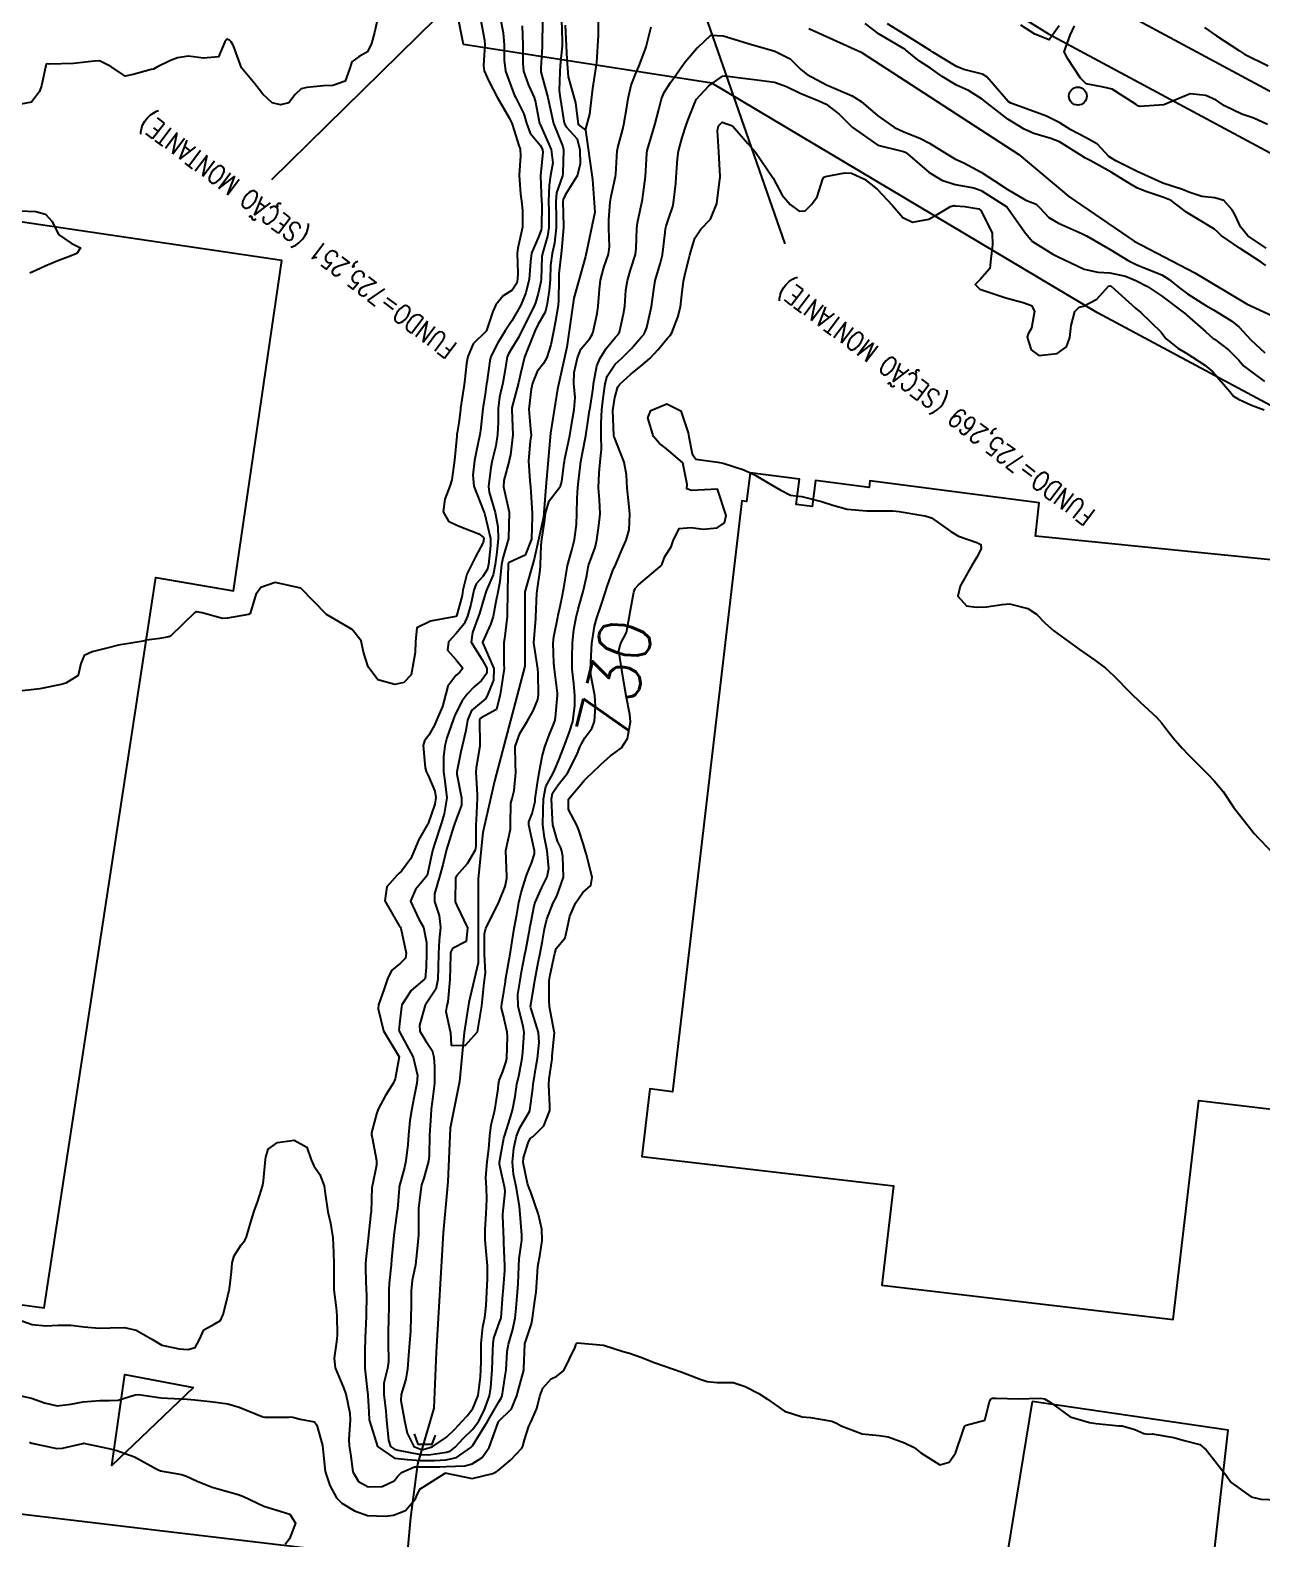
# Model space of a CAD drawing. Header units: metres. Extents: x 307586 to 320046, y 7427249 to 7434250.
# Drawn here: x 314565.5 to 314660.3, y 7431974.1 to 7432090.3 of the extents above; entities that cross this region are included whole.
import ezdxf
from ezdxf.enums import TextEntityAlignment as Align

# ---------------------------------------------------------------- set-up
doc = ezdxf.new("R2010")
doc.units = ezdxf.units.M
doc.header["$MEASUREMENT"] = 0
doc.linetypes.add('CONTINUO', pattern=[0])
for name, color, linetype in [('Cotas', 45, 'Continuous'), ('Curvas de Nivel 1m', 11, 'Continuous'), ('Curvas de Nivel 5m', 15, 'Continuous'), ('Divisa', 42, 'FENCELINE2'), ('Edificações', 30, 'Continuous'), ('Hidrografia', 140, 'Continuous'), ('Linha Férrea', 20, 'Continuous'), ('Pontes_Viadutos_Tubos', 190, 'Continuous'), ('Postes', 20, 'Continuous'), ('TEXTO', 45, 'Continuous'), ('Vias Primárias', 230, 'Continuous')]:
    doc.layers.add(name, color=color, linetype=linetype)
doc.styles.add('ROMANS', font='romans', dxfattribs={"height": 0.2})
doc.styles.add('Style-STANDARD', font='STANDARD.shx')
doc.linetypes.add('FENCELINE2', pattern='A,0.25,-0.1,[132,ltypeshp.shx,S=0.1,R=0,X=-0.1,Y=0],-0.1,1', length=1.45)

msp = doc.modelspace()

# ---------------------------------------------------------------- linework, layer by layer
at = {"layer": 'Curvas de Nivel 1m', "flags": 128}
for points, elevation in [([(314592.24, 7432091.24), (314591.99, 7432090.08), (314591.77, 7432089.24), (314591.46, 7432088.6), (314590.81, 7432088.23), (314590.24, 7432087.82), (314590.06, 7432087.26), (314589.72, 7432086.33), (314588.78, 7432086.01), (314588.07, 7432085.99), (314586.78, 7432085.86), (314586.35, 7432085.74), (314585.89, 7432085.31), (314585.4, 7432084.68), (314584.76, 7432084.52), (314584.1, 7432084.67), (314583.4, 7432085.34), (314582.78, 7432086.14), (314581.75, 7432087.36), (314581.14, 7432089.05), (314580.94, 7432089.37), (314580.82, 7432089.49), (314580.63, 7432089.57), (314580.47, 7432089.37), (314579.98, 7432088.21), (314578.81, 7432088.11), (314577.67, 7432088.26), (314576.81, 7432088.13), (314576.29, 7432087.94), (314575.29, 7432087.44), (314574.97, 7432087.27), (314574.8, 7432087.24), (314573.4, 7432086.85), (314572.79, 7432086.73), (314571.68, 7432087.48), (314570.81, 7432087.9), (314570.41, 7432087.89), (314568.8, 7432087.69), (314566.93, 7432087.66), (314566.8, 7432087.67), (314566.71, 7432087.64), (314566.68, 7432087.54), (314566.34, 7432085.99), (314566.19, 7432085.55), (314565.58, 7432084.73), (314564.76, 7432084.57)], 731), ([(314601.7, 7432091.12), (314601.89, 7432090.07), (314601.97, 7432089.12), (314601.98, 7432087.95), (314602.08, 7432087.12), (314602.77, 7432085.24), (314602.84, 7432085.11), (314603.49, 7432083.82), (314603.69, 7432083.1), (314603.98, 7432082.33), (314604.74, 7432081.42), (314604.93, 7432081.08), (314604.96, 7432080.85), (314604.76, 7432079.08), (314604.76, 7432079.03), (314604.86, 7432077.08), (314604.87, 7432076.89), (314604.86, 7432075.08), (314604.83, 7432074.9), (314604.65, 7432074.4), (314604.08, 7432073.09), (314603.99, 7432072.45), (314603.89, 7432071.09), (314603.65, 7432070.04), (314603.27, 7432069.1), (314602.57, 7432067.88), (314602.25, 7432067.43), (314602.04, 7432067.12), (314601.48, 7432066.19), (314600.95, 7432065.13), (314600.86, 7432064.79), (314600.63, 7432063.13), (314600.62, 7432063.02), (314600.5, 7432062.23), (314600.35, 7432061.28), (314600.33, 7432061.13), (314600.16, 7432059.44), (314600.11, 7432059.13), (314599.81, 7432057.78), (314599.7, 7432057.14), (314599.56, 7432056.01), (314599.64, 7432055.14), (314600.39, 7432053.24), (314600.44, 7432053.13), (314600.45, 7432053.07), (314600.92, 7432051.12), (314600.92, 7432050.57), (314600.77, 7432049.13), (314600.7, 7432048.77), (314600.33, 7432048.2), (314599.83, 7432047.64), (314599.65, 7432047.14), (314599.41, 7432046.04), (314599.16, 7432045.14), (314598.89, 7432044.54), (314598.28, 7432043.81), (314597.69, 7432043.16), (314597.62, 7432042.51), (314598.26, 7432041.8), (314598.79, 7432041.14), (314598.56, 7432040.84), (314598.24, 7432040.57), (314597.64, 7432039.75), (314597.49, 7432039.16), (314597.23, 7432038.18), (314596.8, 7432037.17), (314596.62, 7432036.75), (314596.18, 7432035.98), (314595.83, 7432035.53), (314595.73, 7432035.18), (314595.88, 7432033.46), (314595.97, 7432033.18), (314596.15, 7432032.82), (314596.64, 7432031.67), (314596.71, 7432031.17), (314596.63, 7432030.67), (314596.11, 7432029.18), (314596.1, 7432029.16), (314595.38, 7432027.9), (314595.1, 7432027.19), (314594.79, 7432026.48), (314594.06, 7432025.51), (314593.9, 7432025.36), (314593.74, 7432025.2), (314592.95, 7432024.3), (314592.79, 7432023.21), (314593.86, 7432021.35), (314593.98, 7432021.2), (314594.01, 7432021.11), (314594.42, 7432019.2), (314594.37, 7432018.81), (314593.98, 7432018.41), (314593.31, 7432017.86), (314593, 7432017.21), (314592.73, 7432016.44), (314592.29, 7432015.22), (314592.26, 7432014.89), (314592.69, 7432013.21), (314593.89, 7432011.2), (314593.57, 7432009.5), (314593.45, 7432009.2), (314592.84, 7432008.22), (314592.31, 7432007.22), (314592.18, 7432006.88), (314591.82, 7432005.57), (314591.75, 7432005.29), (314591.75, 7432005.22), (314591.76, 7432005.17), (314591.81, 7432005), (314592.15, 7432003.22), (314592.14, 7432002.87), (314591.8, 7432001.22), (314591.79, 7432001.2), (314591.76, 7432000.22), (314591.72, 7431999.25), (314591.72, 7431999.22), (314591.71, 7431999.19), (314591.49, 7431997.22), (314591.32, 7431995.6), (314591.29, 7431995.23), (314591.29, 7431994.82), (314591.36, 7431993.22), (314591.37, 7431992.92), (314591.34, 7431991.22), (314591.28, 7431989.57), (314591.27, 7431989.23), (314591.24, 7431988.85), (314591.25, 7431987.23), (314591.44, 7431985.36), (314591.47, 7431985.22), (314591.48, 7431985.13), (314591.56, 7431983.88), (314591.59, 7431983.22), (314591.6, 7431983.18), (314592.22, 7431981.21), (314593.52, 7431980.29), (314594.52, 7431980.19), (314595.52, 7431980.12), (314596.58, 7431980.11), (314597.52, 7431980.18), (314598.31, 7431980.35), (314599.42, 7431981.13), (314599.48, 7431981.19), (314599.53, 7431981.26), (314600.7, 7431983.11), (314601.57, 7431984.63), (314601.75, 7431984.92), (314601.82, 7431985.1), (314602.06, 7431986.64), (314602.12, 7431987.09), (314602.21, 7431988.51), (314602.3, 7431989.09), (314602.61, 7431990.12), (314602.81, 7431991.09), (314602.9, 7431991.85), (314603, 7431993.09), (314603.05, 7431993.72), (314603.1, 7431995.09), (314603.13, 7431995.65), (314603.33, 7431997.08), (314603.34, 7431997.47), (314603.21, 7431999.09), (314603.15, 7431999.68), (314602.92, 7432001.09), (314602.7, 7432002.17), (314602.61, 7432003.09), (314602.72, 7432004.17), (314602.93, 7432005.09), (314603.17, 7432005.74), (314603.84, 7432006.87), (314603.93, 7432006.99), (314603.96, 7432007.08), (314604.17, 7432008.76), (314604.21, 7432009.08), (314604.45, 7432010.51), (314604.53, 7432011.07), (314604.67, 7432012.31), (314604.61, 7432013.07), (314604.02, 7432014.99), (314604, 7432015.08), (314604.29, 7432016.75), (314604.34, 7432017.08), (314604.59, 7432018.46), (314604.71, 7432019.07), (314604.92, 7432020.15), (314605.08, 7432021.07), (314605.27, 7432021.81), (314605.76, 7432023.06), (314605.85, 7432023.25), (314606.04, 7432023.59), (314606.55, 7432025.05), (314606.5, 7432026.63), (314606.42, 7432027.05), (314606.33, 7432027.3), (314606.09, 7432027.81), (314605.73, 7432029.06), (314605.69, 7432029.49), (314605.62, 7432031.07), (314605.7, 7432031.51), (314606.14, 7432032.16), (314606.86, 7432033.05), (314607.58, 7432034.46), (314607.81, 7432035.04), (314607.92, 7432035.3), (314608.18, 7432035.77), (314608.73, 7432036.49), (314608.94, 7432037.02), (314609.02, 7432038.22), (314608.95, 7432039.02), (314608.65, 7432040.62), (314608.62, 7432041.03), (314608.7, 7432042.6), (314608.73, 7432043.03), (314608.93, 7432044.38), (314609.1, 7432045.02), (314609.41, 7432045.91), (314609.79, 7432047.02), (314609.91, 7432047.43), (314610.34, 7432048.66), (314610.45, 7432048.9), (314610.51, 7432049.01), (314611.07, 7432050.29), (314611.37, 7432051), (314611.59, 7432051.79), (314611.66, 7432053), (314611.58, 7432053.82), (314611.45, 7432055), (314611.4, 7432056.03), (314611.22, 7432057), (314610.46, 7432058.9), (314610.43, 7432059.01), (314610.43, 7432059.04), (314610.35, 7432061.01), (314610.36, 7432061.14), (314610.5, 7432061.97), (314610.73, 7432062.79), (314610.87, 7432063.01), (314611.74, 7432063.77), (314612.53, 7432064.41), (314613.18, 7432064.98), (314613.83, 7432065.68), (314614.56, 7432066.54), (314614.76, 7432066.75), (314614.89, 7432066.96), (314615.36, 7432068.17), (314615.55, 7432068.95), (314615.66, 7432069.89), (314615.79, 7432070.95), (314615.94, 7432071.62), (314616.28, 7432072.94), (314616.35, 7432073.23), (314616.65, 7432074.25), (314617.13, 7432074.93), (314617.87, 7432075.72), (314618.34, 7432076.92), (314618.59, 7432078.8), (314618.6, 7432078.91), (314618.61, 7432079.01), (314618.5, 7432080.91), (314618.39, 7432082.55), (314618.49, 7432082.91), (314618.76, 7432083.17), (314619.55, 7432082.9), (314620.74, 7432081.53), (314621.32, 7432080.88), (314622.7, 7432078.87), (314623.38, 7432077.55), (314623.99, 7432076.85), (314624.68, 7432076.33), (314625.15, 7432076.36), (314625.63, 7432076.83), (314626.08, 7432077.44), (314626.52, 7432078.82), (314626.59, 7432078.94), (314626.71, 7432079), (314628.22, 7432079.28), (314628.71, 7432079.25), (314629.73, 7432078.78), (314630.7, 7432078.02), (314631.88, 7432076.76), (314632.67, 7432075.83), (314633.41, 7432075.49), (314634.67, 7432075.71), (314635.33, 7432076.06), (314636.34, 7432076.7), (314636.63, 7432076.76), (314636.68, 7432076.75), (314636.73, 7432076.74), (314637.45, 7432076.69), (314638.52, 7432076.51), (314638.68, 7432076.37), (314639.56, 7432074.66), (314639.58, 7432073.73), (314639.46, 7432072.66), (314639.38, 7432071.91), (314638.62, 7432071.07), (314638.25, 7432070.68), (314638.61, 7432070.32), (314639.13, 7432070.14), (314640.6, 7432069.65), (314641.93, 7432069.3), (314642.59, 7432069.07), (314642.81, 7432068.63), (314642.57, 7432067.32), (314642.32, 7432066.87), (314642.24, 7432066.63), (314642.55, 7432065.66), (314643.15, 7432065.22), (314644.55, 7432065.37), (314645.28, 7432065.87), (314645.53, 7432066.59), (314645.64, 7432067.53), (314645.93, 7432068.59), (314646.24, 7432068.93), (314646.59, 7432069.02), (314647.62, 7432069.54), (314648.51, 7432070.55), (314648.61, 7432070.58), (314648.72, 7432070.55), (314650.59, 7432068.86), (314650.99, 7432068.53), (314652.57, 7432067.01), (314652.78, 7432066.72), (314652.96, 7432066.5), (314653.86, 7432065.79), (314654.55, 7432065.37), (314655.94, 7432064.47), (314656.54, 7432063.96), (314657.86, 7432062.44), (314658.15, 7432062.07), (314658.51, 7432061.85), (314659.53, 7432061.4), (314660.5, 7432061.02)], 729), ([(314606.39, 7432091.06), (314606.45, 7432089.44), (314606.44, 7432089.06), (314606.29, 7432087.58), (314606.25, 7432087.07), (314606.22, 7432085.62), (314606.29, 7432085.06), (314606.57, 7432083.25), (314606.61, 7432083.06), (314606.75, 7432082.83), (314607.6, 7432081.9), (314607.81, 7432081.04), (314607.82, 7432079.94), (314607.6, 7432079.05), (314606.69, 7432077.6), (314606.52, 7432077.23), (314606.5, 7432077.06), (314606.54, 7432075.17), (314606.54, 7432075.06), (314606.39, 7432073.3), (314606.37, 7432073.06), (314606.19, 7432071.49), (314606.18, 7432071.06), (314606.17, 7432069.49), (314606.14, 7432069.06), (314605.91, 7432067.73), (314605.77, 7432067.07), (314605.58, 7432066.04), (314605.25, 7432065.07), (314605, 7432064.6), (314604.52, 7432063.99), (314604.16, 7432063.09), (314604.05, 7432062.63), (314603.87, 7432061.09), (314604.01, 7432059.54), (314604.05, 7432059.09), (314603.98, 7432058.61), (314603.86, 7432057.09), (314603.96, 7432055.55), (314603.99, 7432055.09), (314604.02, 7432054.69), (314604.12, 7432053.08), (314604.12, 7432052.81), (314604.07, 7432051.08), (314603.6, 7432049.85), (314602.35, 7432049.27), (314602.29, 7432049.17), (314602.28, 7432049.11), (314602.23, 7432047.2), (314602.23, 7432047.11), (314602.21, 7432045.19), (314602.21, 7432045.11), (314601.99, 7432043.4), (314601.96, 7432043.11), (314601.96, 7432041.41), (314601.97, 7432041.11), (314601.75, 7432039.6), (314601.67, 7432039.12), (314601.38, 7432037.95), (314600.2, 7432037.3), (314600.1, 7432037.23), (314600.07, 7432037.13), (314600.1, 7432035.2), (314600.1, 7432035.13), (314599.82, 7432033.46), (314599.8, 7432033.13), (314599.89, 7432031.38), (314599.9, 7432031.13), (314599.82, 7432029.42), (314599.8, 7432029.13), (314599.8, 7432027.42), (314599.75, 7432027.13), (314599.13, 7432026.08), (314598.31, 7432025.15), (314598.22, 7432024.98), (314598.21, 7432023.15), (314598.33, 7432022.85), (314599.16, 7432021.14), (314599.04, 7432020.09), (314597.99, 7432019.55), (314597.86, 7432019.28), (314597.84, 7432019.15), (314597.84, 7432019.01), (314597.8, 7432017.15), (314597.64, 7432015.45), (314597.57, 7432015.16), (314597.47, 7432014.7), (314597.82, 7432013.15), (314597.83, 7432013.07), (314597.9, 7432012.1), (314598.97, 7432012.07), (314599.91, 7432013.13), (314600.25, 7432015.13), (314600.4, 7432016.68), (314600.46, 7432017.12), (314600.53, 7432017.68), (314600.45, 7432019.12), (314600.45, 7432020.68), (314600.57, 7432021.12), (314601.13, 7432022.22), (314601.57, 7432023.11), (314602.05, 7432024.33), (314602.18, 7432024.97), (314602.19, 7432025.1), (314602.11, 7432027.08), (314602.11, 7432027.1), (314602.45, 7432028.75), (314602.46, 7432029.1), (314602.5, 7432030.73), (314602.59, 7432031.1), (314602.75, 7432031.71), (314602.86, 7432033.1), (314602.84, 7432033.78), (314602.83, 7432035.1), (314603.19, 7432036.1), (314603.78, 7432037.09), (314604.21, 7432037.85), (314604.56, 7432038.73), (314604.61, 7432039.08), (314604.6, 7432040.72), (314604.57, 7432041.08), (314604.27, 7432043.08), (314604.41, 7432044.96), (314604.42, 7432045.08), (314604.5, 7432046.89), (314604.52, 7432047.08), (314604.74, 7432048.67), (314604.76, 7432049.08), (314604.82, 7432050.62), (314604.88, 7432051.07), (314605.08, 7432052.38), (314605.16, 7432053.07), (314605.45, 7432054.02), (314606.24, 7432055.06), (314606.32, 7432055.15), (314606.42, 7432055.51), (314606.59, 7432056.91), (314606.61, 7432057.06), (314606.65, 7432057.26), (314607.02, 7432059.05), (314607.23, 7432060.3), (314607.36, 7432061.05), (314607.43, 7432061.98), (314607.34, 7432063.05), (314607.37, 7432063.9), (314607.62, 7432065.04), (314607.89, 7432065.69), (314608.56, 7432066.53), (314608.76, 7432066.83), (314608.84, 7432067.03), (314609.14, 7432068.46), (314609.22, 7432069.02), (314609.32, 7432070.31), (314609.4, 7432071.02), (314609.65, 7432071.99), (314610, 7432073.02), (314610.09, 7432073.57), (314610.04, 7432075.02), (314610.03, 7432075.65), (314610.14, 7432077.02), (314610.21, 7432077.49), (314610.56, 7432079.01), (314610.58, 7432079.14), (314610.68, 7432081.01), (314610.69, 7432081.06), (314610.74, 7432081.22), (314611.12, 7432082.64), (314611.2, 7432083.01), (314611.43, 7432084.34), (314611.52, 7432085), (314611.75, 7432086.04), (314612.13, 7432087), (314612.34, 7432087.47), (314612.82, 7432088.76), (314612.9, 7432088.99), (314613.3, 7432090.53)], 726), ([(314603.36, 7432090.59), (314603.42, 7432089.1), (314603.4, 7432087.7), (314603.47, 7432087.1), (314603.84, 7432086.04), (314604.28, 7432085.09), (314604.4, 7432084.72), (314604.7, 7432083.08), (314604.72, 7432083.04), (314604.75, 7432082.99), (314605.59, 7432081.07), (314605.72, 7432080.06), (314605.55, 7432079.07), (314605.43, 7432078.34), (314605.4, 7432077.07), (314605.42, 7432076.32), (314605.41, 7432075.07), (314605.32, 7432074.4), (314604.93, 7432073.08), (314604.88, 7432072.82), (314604.82, 7432071.08), (314604.8, 7432070.89), (314604.6, 7432070), (314604.39, 7432069.28), (314604.32, 7432069.08), (314604.05, 7432068.56), (314603.32, 7432067.1), (314603.07, 7432066.59), (314602.54, 7432065.72), (314602.3, 7432065.35), (314602.2, 7432065.11), (314601.97, 7432063.67), (314601.86, 7432063.12), (314601.61, 7432062.01), (314601.51, 7432061.12), (314601.52, 7432060.08), (314601.46, 7432059.12), (314601.32, 7432058.26), (314601.06, 7432057.12), (314600.96, 7432056.6), (314600.76, 7432055.13), (314600.83, 7432054.7), (314601.28, 7432053.12), (314601.48, 7432052.03), (314601.52, 7432051.12), (314601.4, 7432050.08), (314601.28, 7432049.12), (314601.14, 7432048.32), (314600.62, 7432047.13), (314600.53, 7432046.92), (314600.31, 7432046.15), (314600.08, 7432045.35), (314600.01, 7432045.13), (314599.53, 7432043.89), (314599.43, 7432043.14), (314600.26, 7432041.84), (314600.64, 7432041.13), (314600.63, 7432040.74), (314600.24, 7432040.19), (314599.66, 7432039.7), (314599.12, 7432039.14), (314598.74, 7432038.62), (314598.21, 7432037.56), (314598.05, 7432037.15), (314597.57, 7432035.78), (314597.4, 7432035.16), (314597.3, 7432034.3), (314597.29, 7432033.16), (314597.41, 7432032.43), (314597.56, 7432031.16), (314597.36, 7432029.91), (314597.13, 7432029.16), (314596.65, 7432027.73), (314596.48, 7432027.17), (314596.4, 7432026.85), (314596.05, 7432025.18), (314595.14, 7432024.09), (314594.75, 7432023.19), (314595.41, 7432021.8), (314595.77, 7432021.18), (314596, 7432020.01), (314596, 7432019.18), (314595.97, 7432018.12), (314595.9, 7432017.25), (314595.85, 7432017.18), (314594.82, 7432016.32), (314594.1, 7432015.2), (314594.07, 7432015.06), (314593.92, 7432013.74), (314593.87, 7432013.24), (314593.88, 7432013.2), (314593.91, 7432013.14), (314594.97, 7432011.19), (314595.3, 7432009.76), (314595.25, 7432009.19), (314595.01, 7432008.02), (314594.86, 7432007.19), (314594.72, 7432006.3), (314594.6, 7432005.19), (314594.55, 7432004.45), (314594.41, 7432003.19), (314594.3, 7432002.68), (314593.9, 7432001.2), (314593.88, 7432001.09), (314593.75, 7431999.48), (314593.72, 7431999.22), (314593.72, 7431999.2), (314593.47, 7431997.46), (314593.44, 7431997.2), (314593.31, 7431995.59), (314593.27, 7431995.2), (314593.12, 7431993.77), (314593.1, 7431993.21), (314593.09, 7431991.77), (314593.08, 7431991.21), (314593.04, 7431989.8), (314593.03, 7431989.21), (314593.06, 7431987.75), (314592.99, 7431987.21), (314592.72, 7431986.07), (314592.7, 7431985.21), (314592.85, 7431983.92), (314592.92, 7431983.21), (314593.06, 7431981.68), (314593.22, 7431981.2), (314593.53, 7431980.98), (314593.81, 7431980.92), (314595.52, 7431980.57), (314596.15, 7431980.55), (314597.53, 7431980.77), (314597.82, 7431980.85), (314598.21, 7431981.14), (314598.85, 7431981.83), (314599.55, 7431982.52), (314599.99, 7431983.12), (314600.43, 7431983.98), (314600.85, 7431985.11), (314600.96, 7431985.73), (314601.06, 7431987.11), (314601.11, 7431988.6), (314601.12, 7431989.11), (314601.19, 7431989.55), (314601.65, 7431990.84), (314601.72, 7431991.03), (314601.74, 7431991.1), (314601.88, 7431992.89), (314601.89, 7431993.1), (314602.02, 7431994.76), (314602.03, 7431995.1), (314601.95, 7431996.87), (314601.94, 7431997.1), (314601.86, 7431998.98), (314601.86, 7431999.1), (314602.06, 7432000.81), (314602.03, 7432001.1), (314601.78, 7432002.23), (314601.62, 7432002.93), (314601.62, 7432003.1), (314601.8, 7432004.09), (314601.96, 7432004.95), (314601.99, 7432005.1), (314602.43, 7432006.49), (314602.62, 7432007.09), (314602.81, 7432008.14), (314602.95, 7432009.09), (314603.12, 7432009.85), (314603.36, 7432011.09), (314603.41, 7432011.57), (314603.51, 7432013.08), (314603.43, 7432013.57), (314603.04, 7432015.09), (314603.02, 7432016.01), (314603.2, 7432017.09), (314603.31, 7432017.74), (314603.57, 7432019.08), (314603.64, 7432019.43), (314603.94, 7432021.08), (314603.95, 7432021.14), (314604.02, 7432021.5), (314604.28, 7432022.83), (314604.35, 7432023.08), (314604.87, 7432024.25), (314605.28, 7432025.07), (314605.41, 7432025.71), (314605.29, 7432027.07), (314605.07, 7432028.09), (314604.94, 7432029.07), (314604.98, 7432030.21), (314605.01, 7432031.07), (314605.19, 7432032.02), (314605.74, 7432033.06), (314605.88, 7432033.34), (314606.16, 7432034.01), (314606.58, 7432035.05), (314607.01, 7432036.23), (314607.25, 7432037.04), (314607.41, 7432038.23), (314607.41, 7432039.04), (314607.33, 7432039.95), (314607.22, 7432041.05), (314607.2, 7432041.98), (314607.23, 7432043.05), (314607.35, 7432044.11), (314607.52, 7432045.04), (314607.67, 7432045.67), (314608.06, 7432047.03), (314608.34, 7432048.28), (314608.45, 7432048.92), (314608.48, 7432049.03), (314608.97, 7432050.42), (314609.11, 7432051.02), (314609.27, 7432052.13), (314609.36, 7432053.02), (314609.32, 7432054.1), (314609.25, 7432055.02), (314609.28, 7432056.17), (314609.37, 7432057.02), (314609.46, 7432058.01), (314609.45, 7432059.02), (314609.45, 7432060.04), (314609.5, 7432061.02), (314609.59, 7432061.93), (314609.74, 7432063.02), (314609.91, 7432063.63), (314610.53, 7432064.54), (314610.77, 7432064.77), (314611.04, 7432065), (314611.79, 7432065.75), (314612.56, 7432066.64), (314612.72, 7432066.83), (314612.81, 7432066.99), (314612.95, 7432067.37), (314613.33, 7432068.98), (314613.47, 7432070.11), (314613.61, 7432070.98), (314614.02, 7432072.36), (314614.17, 7432072.97), (314614.37, 7432074.69), (314614.4, 7432074.96), (314614.44, 7432075.18), (314614.67, 7432075.86), (314614.95, 7432076.69), (314615.02, 7432076.96), (314615.19, 7432078.47), (314615.23, 7432078.95), (314615.32, 7432080.36), (314615.4, 7432080.95), (314615.69, 7432082), (314616, 7432082.95), (314616.19, 7432083.51), (314616.77, 7432084.94), (314617.74, 7432085.97), (314618.8, 7432086.72), (314618.96, 7432086.75), (314620.8, 7432086.51), (314621.23, 7432086.46), (314622.79, 7432086.27), (314623.71, 7432085.93), (314624.78, 7432085.41), (314626.21, 7432084.83), (314626.77, 7432084.56), (314627.76, 7432083.8), (314628.75, 7432082.82), (314628.78, 7432082.79), (314630.74, 7432081.42), (314632.51, 7432080.97), (314632.73, 7432080.92), (314632.85, 7432080.87), (314633.04, 7432080.75), (314634.71, 7432079.3), (314635.68, 7432078.71), (314636.7, 7432078.38), (314638.15, 7432078.13), (314638.7, 7432077.93), (314640.68, 7432076.65), (314642.12, 7432074.64), (314642.65, 7432074), (314644.23, 7432073.01), (314644.64, 7432072.81), (314645.08, 7432072.6), (314646.63, 7432071.86), (314647.69, 7432071.63), (314648.62, 7432071.59), (314649.83, 7432071.33), (314650.62, 7432071), (314651.51, 7432070.52), (314652.6, 7432069.8), (314654.37, 7432068.48), (314654.48, 7432068.38), (314654.58, 7432068.29), (314655.98, 7432067.06), (314656.56, 7432066.53), (314656.61, 7432066.5), (314656.67, 7432066.46), (314657.75, 7432065.64), (314658.55, 7432064.85), (314658.92, 7432064.43), (314660.52, 7432063.21)], 728), ([(314604.93, 7432091), (314604.91, 7432089.08), (314604.91, 7432088.99), (314604.81, 7432087.33), (314604.8, 7432087.08), (314604.8, 7432087.05), (314605.34, 7432085.07), (314605.48, 7432084.36), (314605.77, 7432083.07), (314606.48, 7432081.32), (314606.54, 7432081.06), (314606.5, 7432079.26), (314606.46, 7432079.06), (314606.01, 7432077.75), (314605.95, 7432077.07), (314605.98, 7432075.75), (314605.97, 7432075.07), (314605.84, 7432073.87), (314605.67, 7432073.07), (314605.55, 7432072.15), (314605.51, 7432071.07), (314605.45, 7432070.22), (314605.27, 7432069.07), (314605.12, 7432068.54), (314604.57, 7432067.57), (314604.33, 7432067.08), (314603.82, 7432065.81), (314603.55, 7432065.09), (314603.23, 7432063.81), (314603.07, 7432063.1), (314602.57, 7432061.18), (314602.56, 7432061.11), (314602.56, 7432061.04), (314602.63, 7432059.11), (314602.45, 7432057.57), (314602.37, 7432057.19), (314602.35, 7432057.11), (314601.94, 7432055.59), (314601.93, 7432055.11), (314602.35, 7432053.15), (314602.35, 7432053.11), (314602.32, 7432051.16), (314602.3, 7432051.11), (314601.86, 7432049.61), (314601.78, 7432049.12), (314601.65, 7432047.8), (314601.5, 7432047.12), (314601.31, 7432046.11), (314601.12, 7432045.12), (314600.92, 7432044.49), (314600.3, 7432043.13), (314600.3, 7432043.1), (314601.17, 7432041.12), (314601.16, 7432040.2), (314600.72, 7432039.13), (314600.55, 7432038.79), (314600.22, 7432038.53), (314599.47, 7432037.88), (314599.14, 7432037.14), (314599.01, 7432036.33), (314598.74, 7432035.14), (314598.63, 7432034.68), (314598.33, 7432033.15), (314598.34, 7432032.96), (314598.7, 7432031.14), (314598.68, 7432030.59), (314598.16, 7432029.15), (314598.15, 7432029.11), (314598.1, 7432028.99), (314597.54, 7432027.16), (314597.24, 7432025.98), (314597.03, 7432025.17), (314596.62, 7432023.75), (314596.61, 7432023.17), (314596.96, 7432022.1), (314597.08, 7432021.16), (314596.98, 7432020.18), (314596.92, 7432019.17), (314596.9, 7432018.09), (314596.87, 7432017.17), (314596.7, 7432016.42), (314595.93, 7432015.25), (314595.9, 7432015.21), (314595.88, 7432015.18), (314595.46, 7432013.64), (314595.49, 7432013.18), (314595.91, 7432012.46), (314596.43, 7432011.7), (314596.57, 7432011.17), (314596.62, 7432010.43), (314596.62, 7432009.17), (314596.42, 7432007.75), (314596.35, 7432007.17), (314596.32, 7432006.69), (314596.22, 7432005.17), (314596.19, 7432003.57), (314596.15, 7432003.17), (314595.78, 7432001.87), (314595.62, 7432001.34), (314595.58, 7432001.18), (314595.39, 7431999.54), (314595.37, 7431999.18), (314595.38, 7431997.53), (314595.36, 7431997.18), (314595.21, 7431995.67), (314595.14, 7431995.19), (314594.89, 7431993.98), (314594.81, 7431993.19), (314594.81, 7431992.04), (314594.8, 7431991.19), (314594.75, 7431990.07), (314594.68, 7431989.19), (314594.6, 7431988.21), (314594.54, 7431987.19), (314594.41, 7431986.37), (314594.05, 7431985.2), (314594.02, 7431984.74), (314594.31, 7431983.19), (314594.51, 7431982.22), (314595.02, 7431981.19), (314595.53, 7431980.98), (314595.74, 7431980.97), (314596.42, 7431981.17), (314597.54, 7431981.92), (314598.17, 7431982.52), (314598.75, 7431983.14), (314599.12, 7431983.57), (314599.56, 7431984.12), (314599.98, 7431985.12), (314600.16, 7431986.55), (314600.19, 7431987.12), (314600.21, 7431987.72), (314600.21, 7431989.12), (314600.34, 7431990.42), (314600.48, 7431991.12), (314600.6, 7431992.05), (314600.64, 7431993.12), (314600.69, 7431994.12), (314600.68, 7431995.12), (314600.59, 7431996.24), (314600.51, 7431997.12), (314600.52, 7431997.9), (314600.59, 7431999.12), (314600.63, 7432000.25), (314600.61, 7432001.12), (314600.57, 7432001.91), (314600.67, 7432003.12), (314600.8, 7432004.12), (314600.87, 7432005.11), (314600.97, 7432005.97), (314601.25, 7432007.11), (314601.51, 7432008.75), (314601.53, 7432009.1), (314601.59, 7432009.38), (314601.88, 7432010.08), (314602.14, 7432010.85), (314602.18, 7432011.1), (314602.22, 7432012.78), (314602.2, 7432013.1), (314601.93, 7432014.36), (314601.77, 7432014.94), (314601.77, 7432015.1), (314601.79, 7432015.25), (314601.95, 7432016.2), (314602.07, 7432016.99), (314602.08, 7432017.1), (314602.37, 7432018.71), (314602.43, 7432019.1), (314602.64, 7432020.45), (314602.75, 7432021.09), (314602.94, 7432022.17), (314603.1, 7432023.09), (314603.28, 7432023.85), (314603.66, 7432025.08), (314603.76, 7432025.38), (314604.07, 7432026.11), (314604.32, 7432026.84), (314604.31, 7432027.08), (314604.09, 7432028.13), (314603.87, 7432029.08), (314603.88, 7432029.31), (314604.12, 7432029.94), (314604.35, 7432030.86), (314604.37, 7432031.08), (314604.58, 7432032.65), (314604.67, 7432033.07), (314604.91, 7432034.33), (314605.11, 7432035.07), (314605.39, 7432035.86), (314605.87, 7432037.06), (314605.94, 7432037.33), (314606.09, 7432039.06), (314606.08, 7432039.2), (314605.85, 7432041.06), (314605.8, 7432041.52), (314605.74, 7432043.07), (314605.79, 7432043.56), (314606.11, 7432045.06), (314606.14, 7432045.22), (314606.31, 7432046.01), (314606.49, 7432046.89), (314606.52, 7432047.06), (314606.56, 7432047.3), (314606.85, 7432049.05), (314607.19, 7432050.22), (314607.4, 7432051.04), (314607.55, 7432052.21), (314607.58, 7432053.04), (314607.59, 7432054.23), (314607.65, 7432055.04), (314607.72, 7432055.74), (314607.88, 7432057.04), (314608.21, 7432058.78), (314608.26, 7432059.03), (314608.29, 7432059.21), (314608.48, 7432060.44), (314608.55, 7432060.97), (314608.56, 7432061.03), (314608.82, 7432062.71), (314608.86, 7432063.03), (314609.12, 7432064.43), (314609.36, 7432065.02), (314609.82, 7432065.74), (314610.56, 7432066.62), (314610.75, 7432066.82), (314610.86, 7432067.01), (314611.17, 7432068.41), (314611.26, 7432069), (314611.35, 7432070.25), (314611.46, 7432071), (314611.74, 7432071.88), (314612.08, 7432073), (314612.14, 7432073.49), (314612.18, 7432074.99), (314612.23, 7432075.42), (314612.58, 7432076.99), (314612.6, 7432077.07), (314612.69, 7432077.65), (314612.85, 7432078.99), (314612.96, 7432080.76), (314612.99, 7432080.99), (314613.08, 7432081.33), (314613.57, 7432082.98), (314613.85, 7432084.06), (314614.08, 7432084.97), (314614.29, 7432085.46), (314614.79, 7432086.23), (314615.1, 7432086.66), (314615.3, 7432086.96), (314615.92, 7432087.84), (314616.82, 7432088.87), (314616.88, 7432088.94), (314617.88, 7432089.89), (314618.84, 7432089.82), (314620.36, 7432089.36), (314620.83, 7432089.21), (314622.02, 7432088.88), (314622.82, 7432088.66), (314624.01, 7432088.05), (314624.81, 7432087.25), (314625.3, 7432086.84), (314626.79, 7432086.06), (314628.06, 7432085.52), (314628.78, 7432085.22), (314629.47, 7432084.78), (314630.76, 7432083.68), (314632.04, 7432082.76), (314632.75, 7432082.44), (314633.98, 7432081.96), (314634.74, 7432081.57), (314636.09, 7432080.71), (314636.73, 7432080.34), (314637.36, 7432080.05), (314638.71, 7432079.33), (314639.73, 7432078.66), (314640.7, 7432078.01), (314642.14, 7432077.18), (314642.69, 7432076.97), (314642.94, 7432076.88), (314643.2, 7432076.62), (314643.92, 7432075.85), (314644.67, 7432075.41), (314646.5, 7432074.58), (314646.66, 7432074.51), (314646.82, 7432074.42), (314648.65, 7432073.37), (314650.03, 7432072.54), (314650.63, 7432072.23), (314651.13, 7432072.02), (314652.62, 7432071.42), (314653.19, 7432071.07), (314653.88, 7432070.49), (314654.6, 7432069.95), (314656, 7432069.06), (314656.59, 7432068.72), (314657.05, 7432068.45), (314658, 7432067.86), (314658.57, 7432067.4), (314659.46, 7432066.42), (314660.55, 7432065.42)], 727), ([(314660.63, 7432072.14), (314660.27, 7432072.41), (314658.65, 7432073.45), (314657.19, 7432074.45), (314656.92, 7432074.71), (314656.67, 7432074.95), (314655.45, 7432075.69), (314654.68, 7432076.14), (314654.47, 7432076.27), (314654.22, 7432076.49), (314653.33, 7432077.14), (314652.69, 7432077.41), (314651.39, 7432077.83), (314650.7, 7432078.12), (314649.99, 7432078.54), (314648.71, 7432079.34), (314647.09, 7432080.22), (314646.73, 7432080.41), (314646.47, 7432080.58), (314644.74, 7432081.66), (314644.06, 7432081.92), (314642.75, 7432082.3), (314642.01, 7432082.64), (314640.76, 7432083.42), (314639.13, 7432084.67), (314638.79, 7432084.96), (314637.73, 7432085.62), (314636.8, 7432086.03), (314635.7, 7432086.71), (314634.81, 7432087.34), (314633.97, 7432087.89), (314632.89, 7432088.75), (314632.82, 7432088.8), (314632.72, 7432088.85), (314630.84, 7432089.97), (314629.78, 7432090.78)], 727), ([(314660.65, 7432073.49), (314659.23, 7432074.42), (314658.67, 7432075.12), (314658.27, 7432076.03), (314658.04, 7432076.44), (314657.39, 7432077.15), (314656.69, 7432077.35), (314655.71, 7432077.45), (314654.7, 7432077.78), (314654.2, 7432077.99), (314652.7, 7432078.49), (314652.65, 7432078.51), (314650.72, 7432079.38), (314649.07, 7432080.21), (314648.73, 7432080.4), (314648.54, 7432080.55), (314647.66, 7432081.48), (314646.75, 7432081.99), (314645.62, 7432082.59), (314644.76, 7432083.14), (314643.74, 7432083.64), (314642.77, 7432084.01), (314640.98, 7432084.65), (314640.78, 7432084.77), (314639.14, 7432086.67), (314638.81, 7432086.88), (314637.37, 7432087.25), (314636.81, 7432087.46), (314634.98, 7432088.56), (314634.82, 7432088.67), (314634.8, 7432088.7), (314634.76, 7432088.72), (314632.84, 7432089.94), (314631.49, 7432090.76)], 728), ([(314644.72, 7432090.6), (314643.94, 7432089.51), (314642.84, 7432089.95), (314641.76, 7432090.64)], 729), ([(314660.76, 7432083), (314659.7, 7432083.49), (314658.77, 7432083.8), (314657.45, 7432084.45), (314657.04, 7432084.71), (314656.79, 7432084.87), (314656.01, 7432085.24), (314654.79, 7432085.36), (314652.78, 7432084.51), (314650.92, 7432084.39), (314650.78, 7432084.44), (314650.65, 7432084.53), (314648.79, 7432085.72), (314648.12, 7432085.88), (314646.8, 7432086.13), (314646.35, 7432086.58), (314645.37, 7432088.05), (314645.09, 7432088.6), (314645.55, 7432089.88), (314645.9, 7432090.59)], 729), ([(314655.91, 7432090.47), (314656.84, 7432089.83), (314658.59, 7432088.67), (314658.82, 7432088.52), (314658.98, 7432088.43), (314660.81, 7432087.53)], 729), ([(314564.66, 7432076.35), (314565.92, 7432076.29), (314566.66, 7432076.09), (314567.18, 7432075.53), (314567.66, 7432074.54), (314568.64, 7432073.87), (314569.34, 7432073.5), (314569.08, 7432073.06), (314568.63, 7432072.88), (314567.6, 7432072.5), (314566.62, 7432072.09), (314566.24, 7432071.92), (314565.46, 7432071.55)], 731), ([(314563.83, 7431985.3), (314565.57, 7431984.91), (314566.59, 7431984.55), (314567.56, 7431984.34), (314568.6, 7431984.46), (314569.56, 7431984.63), (314570.85, 7431984.75), (314571.57, 7431984.74), (314572.26, 7431984.76), (314573.57, 7431985.18), (314573.81, 7431985.2), (314575.57, 7431984.94), (314577.04, 7431984.87), (314577.57, 7431984.85), (314578.16, 7431984.79), (314579.57, 7431984.64), (314580.7, 7431984.48), (314581.56, 7431984.23), (314583.38, 7431983.49), (314583.55, 7431983.46), (314585.4, 7431983.46), (314585.55, 7431983.47), (314585.7, 7431983.45), (314586.26, 7431983.29), (314587.36, 7431983.09), (314587.55, 7431982.83), (314587.98, 7431981.27), (314588.03, 7431980.76), (314588.2, 7431979.26), (314588.56, 7431978.19), (314589.06, 7431977.25), (314589.48, 7431976.84), (314590.45, 7431976.25), (314591.46, 7431975.89), (314592.83, 7431975.84), (314593.46, 7431975.92), (314594.38, 7431976.28), (314595.14, 7431977.18), (314595.24, 7431977.42), (314595.49, 7431977.91), (314597.43, 7431979.15), (314597.5, 7431979.16), (314597.54, 7431979.15), (314599.5, 7431978.74), (314601.09, 7431979.11), (314601.35, 7431979.25), (314601.51, 7431979.36), (314602.47, 7431980.14), (314603.33, 7431981.08), (314603.4, 7431981.22), (314603.54, 7431981.71), (314603.87, 7431982.76), (314604.02, 7431983.08), (314604.5, 7431984.13), (314604.73, 7431985.07), (314604.96, 7431985.69), (314605.59, 7431986.4), (314606.03, 7431986.62), (314606.57, 7431987.05), (314607.44, 7431988.85), (314607.49, 7431989.03), (314607.53, 7431989.13), (314607.63, 7431989.18), (314609.62, 7431989.01), (314611.15, 7431988.52), (314611.62, 7431988.39), (314612.51, 7431988.07), (314613.61, 7431987.63), (314615.6, 7431986.94), (314617.06, 7431986.38), (314617.6, 7431986.2), (314618.38, 7431986.12), (314619.6, 7431986.13), (314620.53, 7431985.81), (314621.59, 7431985.29), (314622.25, 7431984.85), (314623.57, 7431983.92), (314624.92, 7431983.47), (314625.56, 7431983.42), (314627.2, 7431983.15), (314627.56, 7431982.99), (314627.93, 7431982.79), (314629.55, 7431982.17), (314630.85, 7431982.05), (314631.55, 7431981.95), (314632.8, 7431981.47), (314633.54, 7431981.11), (314634.06, 7431980.71), (314635.52, 7431979.78), (314636.23, 7431979.98), (314636.72, 7431980.68), (314637.32, 7431982.44), (314637.4, 7431982.67), (314637.45, 7431982.78), (314637.56, 7431982.83), (314639, 7431983.22), (314639.35, 7431984.65), (314639.43, 7431984.81), (314639.59, 7431984.92), (314639.86, 7431984.92), (314641.59, 7431984.86), (314643.26, 7431984.93), (314643.59, 7431984.88), (314644.02, 7431984.6), (314645.57, 7431983.49), (314647.06, 7431983.05), (314647.56, 7431982.97), (314649.3, 7431982.79), (314649.56, 7431982.78), (314650.55, 7431982.51), (314651.24, 7431982.2), (314651.55, 7431982.15), (314651.88, 7431982.17), (314653.55, 7431981.88), (314654.35, 7431981.67), (314655.54, 7431981.35), (314656.02, 7431980.94), (314656.42, 7431980.45), (314657.51, 7431979.03), (314657.97, 7431978.43), (314659.49, 7431977.33), (314660.23, 7431977.14), (314661.49, 7431977.09)], 731), ([(314565.41, 7431981.54), (314565.53, 7431981.48), (314565.61, 7431981.46), (314567.53, 7431981.04), (314567.97, 7431981.06), (314569.53, 7431981.44), (314569.57, 7431981.45), (314571.53, 7431981.04), (314572.06, 7431980.92), (314573.52, 7431980.41), (314575.27, 7431979.42), (314575.5, 7431979.32), (314577.13, 7431979.03), (314577.5, 7431978.92), (314578.34, 7431978.54), (314579.49, 7431978.07), (314580.02, 7431977.9), (314581.48, 7431977.49), (314581.89, 7431977.34), (314583.47, 7431976.6), (314584.48, 7431976.29), (314585.46, 7431975.99), (314585.9, 7431975.29), (314585.44, 7431974.1), (314585.1, 7431973.64)], 732)]:
    msp.add_lwpolyline(points, dxfattribs=dict(at, elevation=elevation))
at = {"layer": 'Curvas de Nivel 5m', "elevation": 730, "flags": 128}
for points in [[(314600.15, 7432091.14), (314600.47, 7432089.49), (314600.49, 7432089.13), (314600.39, 7432087.55), (314600.44, 7432087.13), (314600.79, 7432086.35), (314601.44, 7432085.12), (314602.35, 7432083.52), (314602.56, 7432083.11), (314602.75, 7432082.53), (314603.08, 7432081.45), (314603.2, 7432081.1), (314603.24, 7432080.59), (314603.14, 7432079.1), (314603.23, 7432077.64), (314603.3, 7432077.1), (314603.38, 7432076.39), (314603.38, 7432075.1), (314603.03, 7432073.49), (314602.97, 7432073.1), (314603.03, 7432071.52), (314603.01, 7432071.1), (314602.94, 7432070.78), (314602.6, 7432070.24), (314601.9, 7432069.81), (314601.34, 7432069.12), (314601.09, 7432068.61), (314600.61, 7432067.13), (314600.6, 7432067.09), (314600.56, 7432067.05), (314599.59, 7432066.1), (314599.17, 7432065.14), (314599.07, 7432064.6), (314598.91, 7432063.15), (314598.86, 7432062.79), (314598.62, 7432061.15), (314598.6, 7432061.04), (314598.48, 7432060.04), (314598.35, 7432059.27), (314598.33, 7432059.15), (314598.32, 7432059.01), (314598.16, 7432057.15), (314597.94, 7432055.63), (314597.8, 7432055.16), (314597.4, 7432054.16), (314597.28, 7432053.17), (314597.69, 7432052.46), (314598.38, 7432052.13), (314600.02, 7432051.49), (314600.37, 7432051.22), (314600.41, 7432051.13), (314600.41, 7432051.09), (314600.37, 7432050.81), (314599.77, 7432049.72), (314599.49, 7432049.14), (314599.1, 7432048.38), (314598.8, 7432047.15), (314598.73, 7432046.73), (314598.3, 7432045.15), (314598.26, 7432045.12), (314596.29, 7432044.76), (314595.24, 7432044.23), (314595.14, 7432043.19), (314595.13, 7432042.33), (314594.91, 7432041.19), (314594.81, 7432040.63), (314594.24, 7432040.02), (314593.55, 7432039.89), (314592.24, 7432040.23), (314591.5, 7432041.24), (314591.15, 7432042.36), (314590.95, 7432043.24), (314590.28, 7432044.12), (314588.29, 7432045.27), (314586.32, 7432047.3), (314584.33, 7432047.74), (314583.23, 7432047.34), (314582.86, 7432046.8), (314582.41, 7432045.35), (314582.29, 7432045.28), (314580.67, 7432044.98), (314580.29, 7432044.97), (314578.71, 7432045.39), (314578.29, 7432045.48), (314578.22, 7432045.47), (314578.13, 7432045.39), (314576.27, 7432043.61), (314576.15, 7432043.54), (314575.46, 7432043.43), (314574.43, 7432043.28), (314574.27, 7432043.24), (314574.02, 7432043.19), (314572.27, 7432042.91), (314571.49, 7432042.7), (314570.26, 7432042.4), (314569.64, 7432042.12), (314569.37, 7432041.5), (314569.16, 7432040.58), (314568.23, 7432039.97), (314567.87, 7432039.87), (314566.22, 7432039.54), (314564.43, 7432039.34)], [(314564.03, 7431991.17), (314565.64, 7431990.6), (314566.67, 7431990.5), (314567.64, 7431990.55), (314568.61, 7431990.53), (314569.64, 7431990.41), (314570.78, 7431990.32), (314571.64, 7431990.34), (314572.74, 7431990.35), (314573.63, 7431990.16), (314574.9, 7431989.43), (314575.62, 7431989.01), (314576.94, 7431988.73), (314577.62, 7431988.68), (314578.19, 7431988.82), (314578.49, 7431989.38), (314578.84, 7431990.17), (314579.64, 7431990.61), (314580.12, 7431990.89), (314580.34, 7431991.36), (314580.57, 7431992.26), (314580.83, 7431993.35), (314580.97, 7431994.64), (314581.02, 7431995.35), (314581.17, 7431995.88), (314581.71, 7431996.72), (314582, 7431997.05), (314582.14, 7431997.34), (314582.49, 7431998.58), (314582.72, 7431999.33), (314583, 7432000.08), (314583.38, 7432001.32), (314583.45, 7432001.65), (314583.6, 7432003.32), (314583.62, 7432003.49), (314583.8, 7432004.1), (314584.51, 7432004.61), (314585.81, 7432004.8), (314586.78, 7432004.26), (314587.11, 7432003.28), (314587.32, 7432002.81), (314587.78, 7432002.15), (314588.12, 7432001.27), (314588.17, 7432000.87), (314588.4, 7431999.26), (314588.61, 7431998.39), (314588.77, 7431997.26), (314588.82, 7431996.15), (314588.86, 7431995.26), (314588.85, 7431994.09), (314588.87, 7431993.26), (314589.04, 7431991.88), (314589.1, 7431991.26), (314589.12, 7431989.77), (314589.07, 7431989.26), (314588.88, 7431987.99), (314588.96, 7431987.26), (314589.58, 7431985.78), (314589.77, 7431985.25), (314590.08, 7431983.76), (314590.11, 7431983.24), (314590.02, 7431981.73), (314590.05, 7431981.24), (314590.14, 7431980.63), (314590.33, 7431979.24), (314590.76, 7431978.5), (314591.49, 7431978.1), (314592.58, 7431978.12), (314593.5, 7431978.56), (314593.79, 7431978.91), (314594.07, 7431979.19), (314595.07, 7431979.62), (314595.51, 7431979.64), (314597.03, 7431979.64), (314597.51, 7431979.65), (314598.94, 7431979.71), (314599.51, 7431979.86), (314600.28, 7431980.36), (314600.83, 7431981.11), (314601.51, 7431983.05), (314601.53, 7431983.1), (314601.55, 7431983.13), (314602.55, 7431984.11), (314602.96, 7431985.09), (314603.08, 7431985.59), (314603.48, 7431987.08), (314603.5, 7431987.19), (314603.56, 7431989.08), (314603.57, 7431989.13), (314603.63, 7431989.34), (314604.07, 7431990.65), (314604.15, 7431991.08), (314604.33, 7431992.41), (314604.43, 7431993.07), (314604.52, 7431994.24), (314604.57, 7431995.07), (314604.74, 7431996.04), (314604.89, 7431997.07), (314604.87, 7431997.93), (314604.63, 7431999.07), (314603.99, 7432000.86), (314603.9, 7432001.08), (314603.78, 7432001.46), (314603.45, 7432003.08), (314603.46, 7432003.42), (314603.81, 7432004.58), (314603.98, 7432004.91), (314604.21, 7432005.08), (314605.02, 7432005.88), (314605.48, 7432007.06), (314605.49, 7432007.42), (314605.41, 7432009.06), (314605.43, 7432009.5), (314605.66, 7432011.06), (314605.68, 7432011.28), (314605.84, 7432013.06), (314605.83, 7432013.15), (314605.47, 7432015.06), (314605.44, 7432015.57), (314605.45, 7432017.07), (314605.51, 7432017.52), (314605.85, 7432019.06), (314605.88, 7432019.17), (314605.99, 7432019.54), (314606.68, 7432020.37), (314606.82, 7432021.05), (314607.02, 7432022.04), (314607.47, 7432023.04), (314608.04, 7432023.85), (314608.66, 7432024.41), (314608.75, 7432025.02), (314608.32, 7432026.78), (314608.25, 7432027.03), (314608.09, 7432027.55), (314607.73, 7432028.67), (314607.57, 7432029.04), (314606.92, 7432030.24), (314606.93, 7432031.05), (314608.15, 7432032.51), (314608.42, 7432032.76), (314608.7, 7432033.02), (314609.45, 7432033.73), (314610.17, 7432034.39), (314610.52, 7432034.65), (314611, 7432035), (314611.47, 7432035.71), (314611.69, 7432037), (314611.65, 7432037.56), (314611.38, 7432039), (314611.19, 7432040.05), (314611.04, 7432041), (314610.8, 7432042.48), (314610.93, 7432043), (314611.4, 7432043.88), (314611.59, 7432045), (314611.7, 7432045.6), (314611.95, 7432046.99), (314612.06, 7432047.26), (314612.33, 7432047.56), (314614, 7432048.97), (314614.14, 7432049.17), (314614.35, 7432049.74), (314614.83, 7432050.49), (314614.98, 7432050.95), (314615.45, 7432051.88), (314616.38, 7432051.98), (314617.31, 7432051.85), (314618.38, 7432051.95), (314618.95, 7432052.34), (314619.06, 7432052.9), (314618.41, 7432054.91), (314616.41, 7432054.81), (314616.03, 7432054.94), (314616.07, 7432055.29), (314615.72, 7432056.95), (314614.45, 7432058.06), (314613.93, 7432058.44), (314613.48, 7432058.97), (314613.05, 7432060.42), (314613.26, 7432060.98), (314614.5, 7432061.48), (314615.59, 7432060.95), (314616.15, 7432059.26), (314616.19, 7432058.94), (314616.45, 7432057.63), (314616.74, 7432057.23), (314618.44, 7432057.01), (314618.85, 7432056.91), (314620.44, 7432056.4), (314621.35, 7432055.96), (314622.42, 7432055.32), (314623.22, 7432054.86), (314624.03, 7432054.47), (314624.41, 7432054.4), (314624.9, 7432054.35), (314626.4, 7432053.97), (314627.28, 7432053.69), (314628.4, 7432053.39), (314629.91, 7432053.26), (314630.4, 7432053.25), (314631.91, 7432053.24), (314632.4, 7432053.21), (314634.22, 7432052.89), (314634.4, 7432052.86), (314634.88, 7432052.72), (314636.38, 7432051.65), (314636.97, 7432051.29), (314638.37, 7432050.81), (314638.67, 7432050.67), (314638.7, 7432050.33), (314638.36, 7432049.69), (314637.99, 7432049.04), (314637.77, 7432048.68), (314637.08, 7432047.44), (314636.92, 7432046.69), (314637.58, 7432045.94), (314638.31, 7432045.84), (314639.11, 7432045.87), (314640.32, 7432046.05), (314640.88, 7432046.08), (314642.31, 7432045.74), (314642.97, 7432045.29), (314643.63, 7432044.61), (314644.29, 7432044.02), (314646.27, 7432042.58), (314647.47, 7432041.76), (314648.26, 7432041.16), (314648.92, 7432040.54), (314650.23, 7432039.2), (314650.96, 7432038.52), (314652.21, 7432037.37), (314652.61, 7432036.91), (314652.93, 7432036.5), (314653.49, 7432035.78), (314654.19, 7432034.98), (314654.68, 7432034.47), (314656.16, 7432032.96), (314656.65, 7432032.45), (314657.34, 7432031.64), (314658.13, 7432030.43), (314659.74, 7432028.41), (314660.1, 7432028.01), (314661.65, 7432026.39)]]:
    msp.add_lwpolyline(points, dxfattribs=at)
at = {"layer": 'Divisa'}
msp.add_lwpolyline([(314855.34, 7432006.76), (314792.84, 7432014.53), (314779.79, 7432019.27), (314778.92, 7432015.81), (314763.05, 7432019.8), (314731.07, 7432031.47), (314731.48, 7432033.7), (314721.02, 7432037.58), (314664.63, 7432059.4), (314647.67, 7432068.49), (314617.97, 7432086.19), (314598.83, 7432089.16), (314596.88, 7432098.98)], dxfattribs=at)
at = {"layer": 'Edificações'}
for points in [[(314544.9, 7431994.83), (314566.54, 7431991.88), (314575.15, 7432048.13), (314581.12, 7432047.09), (314584.86, 7432072.52), (314561.2, 7432076.01)], [(314693.42, 7432046.22), (314642.9, 7432051.3), (314643.16, 7432053.87), (314630.14, 7432055.57), (314630.07, 7432055.06), (314625.96, 7432055.59), (314625.7, 7432053.58), (314624.46, 7432053.74), (314624.71, 7432055.7), (314620.93, 7432056.19), (314620.64, 7432053.97), (314620.27, 7432054.02), (314614.93, 7432008.52), (314613.19, 7432008.73), (314612.58, 7432003.54), (314631.95, 7432001.26), (314631.05, 7431993.63), (314653.49, 7431990.99), (314655.46, 7432007.83), (314666.9, 7432006.49)]]:
    msp.add_lwpolyline(points, dxfattribs=at)
for points in [[(314578.06, 7431985.75), (314573.99, 7431981.87), (314571.75, 7431979.73), (314572.76, 7431986.74)], [(314642.64, 7431984.67), (314640.53, 7431971.81), (314656.26, 7431969.59), (314657.73, 7431982.46)]]:
    msp.add_lwpolyline(points, close=True, dxfattribs=at)
at = {"layer": 'Hidrografia', "elevation": 728.2}
for points in [[(314606.68, 7432090.66), (314606.79, 7432088), (314606.91, 7432086.67), (314607.46, 7432084.67), (314607.68, 7432083.01), (314608.24, 7432082.57), (314608.57, 7432083.79), (314608.79, 7432085.78), (314609.12, 7432087.78), (314609.23, 7432089.88), (314609.23, 7432091.88)], [(314608.24, 7432082.57), (314608.77, 7432078.76), (314608.95, 7432076.25), (314608.23, 7432072.85), (314607.33, 7432069.62), (314606.8, 7432065.85), (314606.08, 7432062.63), (314605.54, 7432059.22), (314605.18, 7432055.09), (314605, 7432052.76), (314604.28, 7432049.53), (314603.57, 7432047.02), (314603.57, 7432043.8), (314603.57, 7432041.29), (314601.23, 7432032.43), (314600.33, 7432028.49), (314599.97, 7432024.9), (314599.97, 7432021.85), (314599.97, 7432018.45), (314599.26, 7432015.4), (314598.9, 7432013.07), (314598.54, 7432009.3), (314597.82, 7432005.71), (314597.64, 7432001.59), (314597.28, 7431997.64), (314596.74, 7431988.45), (314596.56, 7431984.15), (314595.3, 7431979.84), (314594.76, 7431975.72), (314593.14, 7431957.91)]]:
    msp.add_lwpolyline(points, dxfattribs=at)
at = {"layer": 'Hidrografia'}
msp.add_lwpolyline([(314625.43, 7432090.39), (314629.47, 7432088.57), (314641.61, 7432080.68), (314645.45, 7432077.45), (314650.5, 7432074.01), (314655.15, 7432071.59), (314659.19, 7432069.17), (314664.04, 7432066.94)], dxfattribs=at)
at = {"layer": 'Linha Férrea'}
for points in [[(314632.19, 7432097.25), (314643.88, 7432089.99), (314665.11, 7432078.58), (314684.44, 7432069.06), (314707.21, 7432059.5), (314720.25, 7432054.96), (314729.5, 7432051.73), (314741.83, 7432047.92), (314756.49, 7432043.96), (314769.08, 7432041.04), (314780.1, 7432038.68), (314792.16, 7432036.61), (314807.23, 7432034.42), (314821.94, 7432032.8), (314839.13, 7432031.77)], [(314645.99, 7432093.63), (314667.03, 7432082.31), (314686.18, 7432072.89), (314708.72, 7432063.42), (314721.64, 7432058.92), (314730.81, 7432055.72), (314743, 7432051.95), (314757.51, 7432048.04), (314769.99, 7432045.14), (314780.89, 7432042.8), (314792.81, 7432040.76), (314807.76, 7432038.59), (314822.3, 7432036.99), (314839.27, 7432035.97)]]:
    msp.add_lwpolyline(points, dxfattribs=at)
at = {"layer": 'Pontes_Viadutos_Tubos'}
msp.add_lwpolyline([(314595.04, 7431982.17), (314595.33, 7431981.39), (314596.42, 7431981.39), (314596.68, 7431982.06)], dxfattribs=at)
at = {"layer": 'Postes'}
msp.add_circle((314646.15, 7432085.19), 0.694, dxfattribs=at)
at = {"layer": 'TEXTO', "linetype": 'CONTINUO'}
for points in [[(314584.08, 7432078.77, 0), (314610.78, 7432104.99, 0)], [(314613.47, 7432102.86, 0), (314623.59, 7432073.8, 0)]]:
    msp.add_polyline3d(points, dxfattribs=at)
at = {"layer": 'Vias Primárias'}
msp.add_lwpolyline([(314544.9, 7431978.37), (314576.33, 7431974.62), (314642.43, 7431966.8), (314706.36, 7431959.16), (314768.66, 7431950.92), (314819.74, 7431944.48), (314891.91, 7431936.23)], dxfattribs=at)
msp.add_lwpolyline([(314544.9, 7431978.37), (314576.33, 7431974.62), (314642.43, 7431966.8), (314706.36, 7431959.16), (314768.66, 7431950.92), (314819.74, 7431944.48), (314891.91, 7431936.23)], dxfattribs=at)

# ---------------------------------------------------------------- texts
at = {"layer": 'Cotas', "style": 'Style-STANDARD'}
msp.add_text('730', height=4, rotation=76.2482, dxfattribs=at).set_placement((314610.5, 7432040.27, 730), align=Align.MIDDLE_CENTER)
at = {"layer": 'TEXTO', "style": 'ROMANS', "width": 0.8}
for s, rotation, p in [('FUNDO=725,251 (SEÇÃO MONTANTE)', 143.0417, (314598.45, 7432066.08)), ('FUNDO=725,269 (SEÇÃO MONTANTE)', 142.9654, (314647.61, 7432053.22))]:
    msp.add_text(s, height=1.5, rotation=rotation, dxfattribs=at).set_placement(p)

doc.saveas('drawing.dxf')
